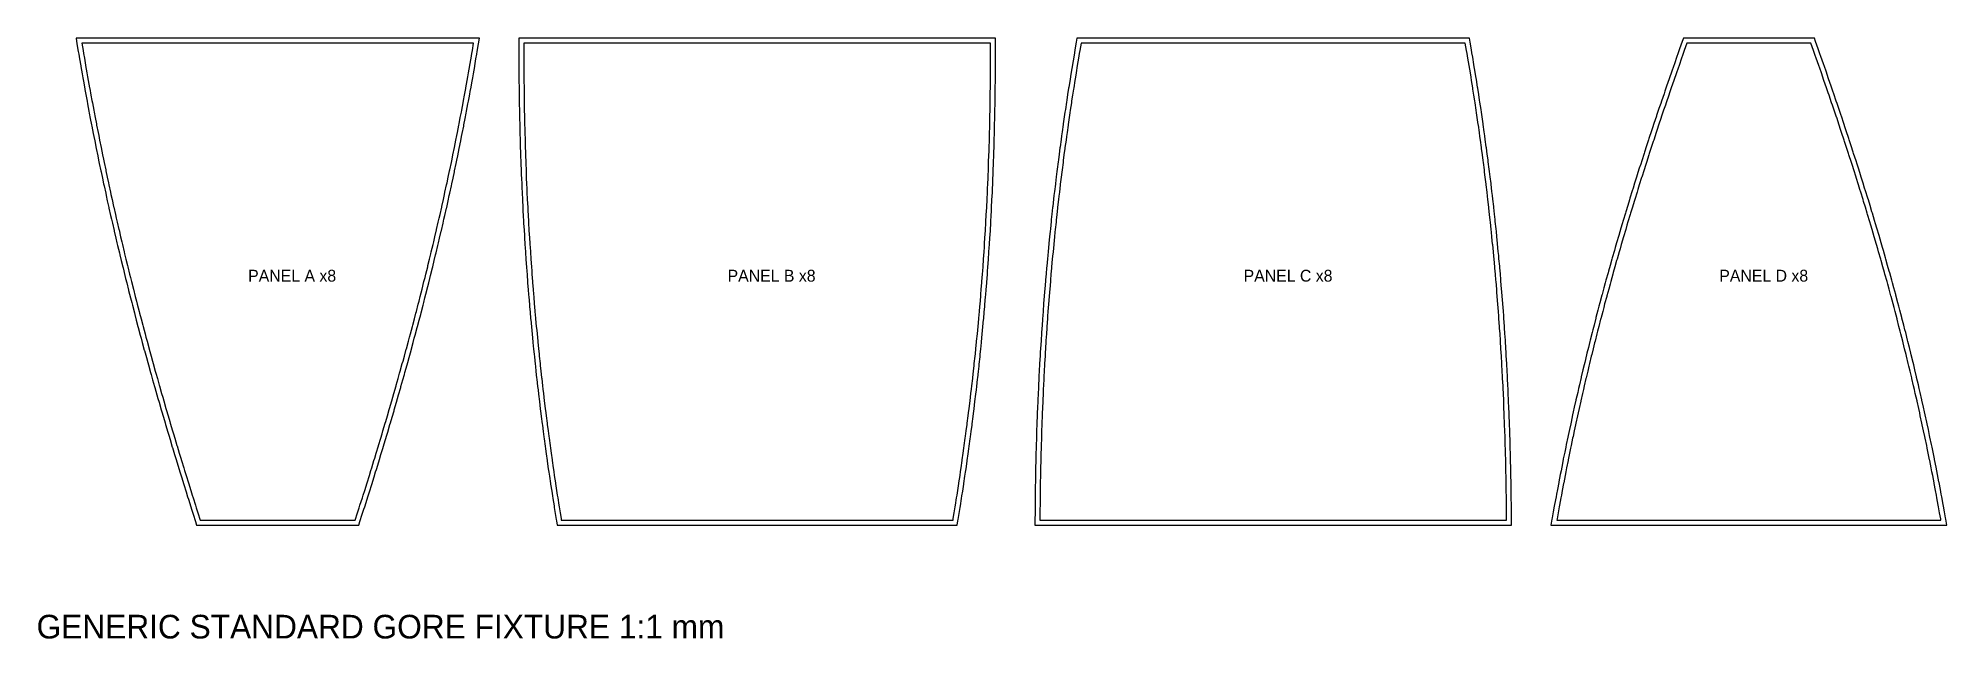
# Model space of a CAD drawing. Header units: millimetres. Extents: x 8 to 9682, y -602 to 2443.
import ezdxf

# ---------------------------------------------------------------- set-up
doc = ezdxf.new("R2010")
doc.units = ezdxf.units.MM
for name, color, linetype in [('CUT', 7, 'Continuous'), ('NOTES', 7, 'Continuous'), ('SEW', 7, 'Continuous')]:
    doc.layers.add(name, color=color, linetype=linetype)

msp = doc.modelspace()

# ---------------------------------------------------------------- linework, layer by layer
at = {"layer": 'CUT'}
for points in [[(811.4, -25), (1633.3, -25), (1638.9, -7.6), (1651, 30.2), (1659.1, 55.6), (1663.1, 68), (1675.1, 105.8), (1679.2, 118.7), (1687, 143.6), (1698.9, 181.4), (1698.9, 181.5), (1710.6, 219.3), (1718.4, 244.1), (1722.4, 257.1), (1734, 294.9), (1737.6, 306.6), (1745.5, 332.8), (1756.5, 368.8), (1757.1, 370.6), (1768.4, 408.4), (1775.2, 430.9), (1779.7, 446.3), (1791, 484.1), (1793.5, 492.7), (1802.1, 521.9), (1811.7, 554.5), (1813.2, 559.8), (1824.2, 597.6), (1829.5, 616), (1835.1, 635.5), (1845.9, 673.2), (1847.1, 677.4), (1856.6, 711.1), (1864.4, 738.7), (1867.2, 749), (1877.8, 786.8), (1881.4, 799.8), (1888.2, 824.6), (1898.2, 860.8), (1898.6, 862.5), (1908.9, 900.3), (1914.7, 921.7), (1919.1, 938.2), (1929.2, 975.9), (1930.9, 982.5), (1939.2, 1013.8), (1946.9, 1043.2), (1949.1, 1051.7), (1958.9, 1089.5), (1962.6, 1103.7), (1968.6, 1127.3), (1978, 1164.2), (1978.3, 1165.2), (1987.8, 1203), (1993.2, 1224.6), (1997.2, 1240.9), (2006.6, 1278.7), (2008.1, 1284.9), (2015.8, 1316.5), (2022.7, 1345.1), (2025, 1354.4), (2034, 1392.2), (2037.1, 1405.2), (2042.9, 1430.1), (2051.2, 1465.3), (2051.8, 1468), (2060.5, 1505.8), (2065, 1525.4), (2069.2, 1543.6), (2077.7, 1581.4), (2078.6, 1585.3), (2086.2, 1619.3), (2091.9, 1645.3), (2094.5, 1657.2), (2102.8, 1695), (2105, 1705.1), (2110.9, 1732.9), (2117.8, 1765), (2119, 1770.7), (2126.9, 1808.5), (2130.3, 1824.8), (2134.7, 1846.4), (2142.5, 1884.2), (2142.6, 1884.6), (2150.1, 1922.1), (2154.6, 1944.3), (2157.6, 1960), (2165.1, 1997.8), (2166.3, 2004.1), (2172.4, 2035.6), (2177.8, 2063.8), (2179.6, 2073.5), (2186.7, 2111.3), (2189, 2123.5), (2193.7, 2149.2), (2199.9, 2183.2), (2200.6, 2187.1), (2207.4, 2224.9), (2210.6, 2242.8), (2214.1, 2262.8), (2220.7, 2300.5), (2221.1, 2302.5), (2227.2, 2338.4), (2231.3, 2362.2), (2233.6, 2376.3), (2239.9, 2414.1), (2244.7, 2443.2), (200, 2443.2), (204.8, 2414.1), (211.1, 2376.3), (213.5, 2362.2), (217.5, 2338.4), (223.6, 2302.5), (224, 2300.5), (230.6, 2262.8), (234.1, 2242.8), (237.3, 2224.9), (244.1, 2187.1), (244.8, 2183.2), (251, 2149.2), (255.7, 2123.5), (258, 2111.3), (265.1, 2073.5), (266.9, 2063.8), (272.3, 2035.6), (278.4, 2004.1), (279.7, 1997.8), (287.1, 1960), (290.2, 1944.3), (294.6, 1922.1), (302.2, 1884.6), (302.2, 1884.2), (310, 1846.4), (314.4, 1824.8), (317.8, 1808.5), (325.7, 1770.7), (326.9, 1765), (333.8, 1732.9), (339.7, 1705.1), (341.9, 1695), (350.2, 1657.2), (352.8, 1645.3), (358.5, 1619.3), (366.1, 1585.3), (367, 1581.4), (375.5, 1543.6), (379.7, 1525.4), (384.2, 1505.8), (392.9, 1468), (393.5, 1465.3), (401.8, 1430.1), (407.6, 1405.2), (410.7, 1392.2), (419.8, 1354.4), (422, 1345.1), (428.9, 1316.5), (436.6, 1284.9), (438.2, 1278.7), (447.5, 1240.9), (451.5, 1224.6), (456.9, 1203), (466.4, 1165.2), (466.7, 1164.2), (476.1, 1127.3), (482.1, 1103.7), (485.8, 1089.5), (495.6, 1051.7), (497.8, 1043.2), (505.5, 1013.8), (513.8, 982.5), (515.5, 975.9), (525.6, 938.2), (530, 921.7), (535.8, 900.3), (546.1, 862.5), (546.5, 860.8), (556.5, 824.6), (563.3, 799.8), (566.9, 786.8), (577.5, 749), (580.3, 738.7), (588.1, 711.1), (597.6, 677.4), (598.8, 673.2), (609.7, 635.5), (615.2, 616), (620.6, 597.6), (631.5, 559.8), (633.1, 554.5), (642.6, 521.9), (651.2, 492.7), (653.7, 484.1), (665, 446.3), (669.6, 430.9), (676.3, 408.4), (687.7, 370.6), (688.2, 368.8), (699.2, 332.8), (707.1, 306.6), (710.7, 294.9), (722.3, 257.1), (726.3, 244.1), (734.1, 219.3), (745.8, 181.5), (745.8, 181.4), (757.7, 143.6), (765.6, 118.7), (769.6, 105.8), (781.6, 68), (785.6, 55.6), (793.7, 30.2), (805.9, -7.6)], [(2638.5, -25), (4666.5, -25), (4670, -4.1), (4671.3, 3.7), (4676.2, 33.8), (4681, 63.4), (4682.3, 71.7), (4688.2, 109.5), (4690.4, 123.1), (4694.1, 147.4), (4699.5, 182.8), (4699.9, 185.2), (4705.5, 223), (4708.4, 242.5), (4711.1, 260.9), (4716.5, 298.7), (4717, 302.2), (4721.9, 336.6), (4725.4, 362), (4727.1, 374.5), (4732.2, 412.3), (4733.5, 421.8), (4737.3, 450.2), (4741.4, 481.6), (4742.2, 488), (4747, 525.8), (4749, 541.4), (4751.7, 563.7), (4756.3, 601.3), (4756.4, 601.6), (4760.9, 639.4), (4763.4, 661.1), (4765.3, 677.3), (4769.6, 715.1), (4770.3, 721.1), (4773.8, 753), (4776.9, 781), (4777.9, 790.8), (4781.9, 828.6), (4783.2, 841), (4785.8, 866.5), (4789.3, 901), (4789.6, 904.4), (4793.3, 942.2), (4795.1, 961), (4796.9, 980.1), (4800.4, 1017.9), (4800.7, 1021.1), (4803.8, 1055.8), (4806, 1081.2), (4807.1, 1093.6), (4810.2, 1131.4), (4811.1, 1141.4), (4813.3, 1169.3), (4815.9, 1201.6), (4816.3, 1207.2), (4819.2, 1245), (4820.5, 1261.8), (4822, 1282.9), (4824.7, 1320.7), (4824.8, 1322.1), (4827.3, 1358.6), (4828.9, 1382.4), (4829.8, 1396.4), (4832.1, 1434.2), (4832.7, 1442.7), (4834.4, 1472.1), (4836.3, 1503.1), (4836.6, 1510), (4838.7, 1547.8), (4839.6, 1563.5), (4840.7, 1585.7), (4842.6, 1623.5), (4842.7, 1624), (4844.4, 1661.3), (4845.5, 1684.5), (4846.1, 1699.2), (4847.7, 1737), (4848.1, 1745.1), (4849.2, 1774.9), (4850.4, 1805.7), (4850.6, 1812.8), (4851.9, 1850.6), (4852.5, 1866.3), (4853.1, 1888.5), (4854.3, 1926.2), (4854.3, 1927), (4855.3, 1964.1), (4855.9, 1987.7), (4856.2, 2002), (4857, 2039.8), (4857.2, 2048.4), (4857.8, 2077.7), (4858.3, 2109.2), (4858.4, 2115.6), (4859, 2153.4), (4859.2, 2170), (4859.4, 2191.2), (4859.8, 2229), (4859.8, 2230.9), (4860, 2266.9), (4860.2, 2291.8), (4860.2, 2304.8), (4860.3, 2342.6), (4860.3, 2352.7), (4860.2, 2380.5), (4860.2, 2413.7), (4860.1, 2418.3), (4860, 2443.2), (2445, 2443.2), (2444.9, 2418.3), (2444.8, 2413.7), (2444.8, 2380.5), (2444.7, 2352.7), (2444.7, 2342.6), (2444.8, 2304.8), (2444.8, 2291.8), (2445, 2266.9), (2445.2, 2230.9), (2445.2, 2229), (2445.6, 2191.2), (2445.8, 2170), (2446, 2153.4), (2446.6, 2115.6), (2446.7, 2109.2), (2447.2, 2077.7), (2447.8, 2048.4), (2448, 2039.8), (2448.8, 2002), (2449.1, 1987.7), (2449.7, 1964.1), (2450.7, 1927), (2450.7, 1926.2), (2451.9, 1888.5), (2452.5, 1866.3), (2453.1, 1850.6), (2454.4, 1812.8), (2454.6, 1805.7), (2455.8, 1774.9), (2457, 1745.1), (2457.3, 1737), (2458.9, 1699.2), (2459.5, 1684.5), (2460.6, 1661.3), (2462.4, 1624), (2462.4, 1623.5), (2464.3, 1585.7), (2465.4, 1563.5), (2466.3, 1547.8), (2468.4, 1510), (2468.7, 1503.1), (2470.6, 1472.1), (2472.3, 1442.7), (2472.9, 1434.2), (2475.2, 1396.4), (2476.1, 1382.4), (2477.7, 1358.6), (2480.2, 1322.1), (2480.3, 1320.7), (2483, 1282.9), (2484.5, 1261.8), (2485.8, 1245), (2488.7, 1207.2), (2489.1, 1201.6), (2491.7, 1169.3), (2493.9, 1141.4), (2494.8, 1131.4), (2497.9, 1093.6), (2499, 1081.2), (2501.2, 1055.8), (2504.3, 1021.1), (2504.6, 1017.9), (2508.1, 980.1), (2509.9, 961), (2511.7, 942.2), (2515.4, 904.4), (2515.7, 901), (2519.2, 866.5), (2521.8, 841), (2523.1, 828.6), (2527.1, 790.8), (2528.1, 781), (2531.2, 753), (2534.7, 721.1), (2535.4, 715.1), (2539.7, 677.3), (2541.6, 661.1), (2544.1, 639.4), (2548.6, 601.6), (2548.7, 601.3), (2553.3, 563.7), (2556, 541.4), (2558, 525.8), (2562.8, 488), (2563.6, 481.6), (2567.7, 450.2), (2571.5, 421.8), (2572.8, 412.3), (2577.9, 374.5), (2579.6, 362), (2583.2, 336.6), (2588, 302.2), (2588.5, 298.7), (2593.9, 260.9), (2596.6, 242.5), (2599.5, 223), (2605.1, 185.2), (2605.5, 182.8), (2610.9, 147.4), (2614.6, 123.1), (2616.8, 109.5), (2622.7, 71.7), (2624, 63.4), (2628.8, 33.8), (2633.7, 3.7), (2635, -4.1)], [(5060.3, -25), (7475.9, -25), (7475.7, 0.1), (7475.5, 37.9), (7475.4, 56.5), (7475.2, 75.8), (7474.8, 113.6), (7474.8, 117.5), (7474.3, 151.5), (7473.9, 178.6), (7473.7, 189.4), (7473.1, 227.2), (7472.8, 239.7), (7472.3, 265), (7471.5, 300.8), (7471.4, 302.9), (7470.5, 340.7), (7469.9, 362), (7469.4, 378.6), (7468.3, 416.4), (7468.1, 423.2), (7467.1, 454.3), (7466, 484.4), (7465.8, 492.1), (7464.3, 529.9), (7463.7, 545.7), (7462.8, 567.8), (7461.3, 605.6), (7461.2, 606.9), (7459.5, 643.5), (7458.4, 668.1), (7457.7, 681.4), (7455.9, 719.1), (7455.4, 729.4), (7453.9, 757), (7452.1, 790.6), (7451.8, 794.9), (7449.6, 832.7), (7448.5, 851.9), (7447.4, 870.6), (7445, 908.4), (7444.7, 913.1), (7442.5, 946.3), (7440.7, 974.3), (7440, 984.1), (7437.3, 1021.9), (7436.4, 1035.5), (7434.6, 1059.8), (7431.8, 1096.6), (7431.8, 1097.7), (7428.8, 1135.5), (7427, 1157.8), (7425.7, 1173.4), (7422.6, 1211.2), (7422, 1218.8), (7419.3, 1249.1), (7416.6, 1279.9), (7416, 1286.9), (7412.5, 1324.7), (7411.1, 1340.9), (7409, 1362.6), (7405.4, 1400.4), (7405.2, 1401.9), (7401.6, 1438.3), (7399.1, 1462.8), (7397.7, 1476.2), (7393.8, 1514), (7392.8, 1523.7), (7389.7, 1551.9), (7386.1, 1584.5), (7385.5, 1589.8), (7381.2, 1627.5), (7379.2, 1645.2), (7376.8, 1665.4), (7372.4, 1703.2), (7372.1, 1705.9), (7367.8, 1741.1), (7364.6, 1766.6), (7363.1, 1779), (7358.3, 1816.8), (7357, 1827.2), (7353.3, 1854.7), (7349, 1887.7), (7348.3, 1892.6), (7343.2, 1930.4), (7340.8, 1948.1), (7337.9, 1968.3), (7332.6, 2006.1), (7332.3, 2008.5), (7327.1, 2044), (7323.5, 2068.9), (7321.5, 2081.9), (7315.9, 2119.6), (7314.4, 2129.1), (7310, 2157.5), (7305.1, 2189.3), (7304.1, 2195.4), (7298.1, 2233.2), (7295.5, 2249.5), (7291.9, 2271.1), (7285.7, 2308.9), (7285.6, 2309.5), (7279.3, 2346.8), (7275.5, 2369.6), (7272.8, 2384.7), (7266.2, 2422.5), (7262.6, 2443.2), (5273.5, 2443.2), (5269.9, 2422.5), (5263.3, 2384.7), (5260.7, 2369.6), (5256.8, 2346.8), (5250.5, 2309.5), (5250.4, 2308.9), (5244.2, 2271.1), (5240.7, 2249.5), (5238.1, 2233.2), (5232, 2195.4), (5231.1, 2189.3), (5226.1, 2157.5), (5221.7, 2129.1), (5220.3, 2119.6), (5214.6, 2081.9), (5212.7, 2068.9), (5209.1, 2044), (5203.9, 2008.5), (5203.6, 2006.1), (5198.2, 1968.3), (5195.4, 1948.1), (5193, 1930.4), (5187.8, 1892.6), (5187.2, 1887.7), (5182.8, 1854.7), (5179.2, 1827.2), (5177.9, 1816.8), (5173.1, 1779), (5171.5, 1766.6), (5168.4, 1741.1), (5164.1, 1705.9), (5163.8, 1703.2), (5159.3, 1665.4), (5156.9, 1645.2), (5154.9, 1627.5), (5150.6, 1589.8), (5150, 1584.5), (5146.5, 1551.9), (5143.4, 1523.7), (5142.4, 1514), (5138.4, 1476.2), (5137, 1462.8), (5134.6, 1438.3), (5130.9, 1401.9), (5130.8, 1400.4), (5127.2, 1362.6), (5125.1, 1340.9), (5123.6, 1324.7), (5120.2, 1286.9), (5119.5, 1279.9), (5116.8, 1249.1), (5114.2, 1218.8), (5113.6, 1211.2), (5110.4, 1173.4), (5109.1, 1157.8), (5107.4, 1135.5), (5104.4, 1097.7), (5104.3, 1096.6), (5101.6, 1059.8), (5099.8, 1035.5), (5098.8, 1021.9), (5096.2, 984.1), (5095.5, 974.3), (5093.6, 946.3), (5091.4, 913.1), (5091.1, 908.4), (5088.8, 870.6), (5087.6, 851.9), (5086.5, 832.7), (5084.3, 794.9), (5084.1, 790.6), (5082.3, 757), (5080.8, 729.4), (5080.3, 719.1), (5078.4, 681.4), (5077.8, 668.1), (5076.6, 643.5), (5075, 606.9), (5074.9, 605.6), (5073.3, 567.8), (5072.4, 545.7), (5071.8, 529.9), (5070.4, 492.1), (5070.1, 484.4), (5069.1, 454.3), (5068, 423.2), (5067.8, 416.4), (5066.7, 378.6), (5066.2, 362), (5065.7, 340.7), (5064.7, 302.9), (5064.7, 300.8), (5063.9, 265), (5063.3, 239.7), (5063.1, 227.2), (5062.4, 189.4), (5062.2, 178.6), (5061.9, 151.5), (5061.4, 117.5), (5061.3, 113.6), (5061, 75.8), (5060.8, 56.5), (5060.7, 37.9), (5060.4, 0.1)], [(7675.9, -25), (9682.4, -25), (9677.3, 4.3), (9676.1, 11.3), (9670.6, 42.2), (9665.4, 71.2), (9663.7, 80.1), (9656.8, 117.9), (9654.4, 131), (9649.7, 155.8), (9643.1, 190.8), (9642.5, 193.7), (9635.2, 231.5), (9631.5, 250.6), (9627.8, 269.4), (9620.3, 307.2), (9619.7, 310.2), (9612.6, 345.1), (9607.5, 369.9), (9604.8, 383), (9596.9, 420.8), (9595.1, 429.5), (9588.9, 458.7), (9582.4, 489), (9580.8, 496.6), (9572.5, 534.4), (9569.4, 548.6), (9564.1, 572.3), (9556.1, 608.1), (9555.6, 610.2), (9547, 647.9), (9542.5, 667.6), (9538.3, 685.8), (9529.4, 723.6), (9528.6, 727), (9520.4, 761.5), (9514.5, 786.5), (9511.3, 799.4), (9502.1, 837.2), (9500, 846), (9492.8, 875.1), (9485.3, 905.4), (9483.3, 913), (9473.8, 950.8), (9470.2, 964.9), (9464.1, 988.7), (9454.8, 1024.5), (9454.3, 1026.6), (9444.3, 1064.4), (9439.2, 1084), (9434.3, 1102.3), (9424.2, 1140.1), (9423.2, 1143.6), (9413.9, 1178), (9407, 1203.2), (9403.5, 1215.9), (9393, 1253.7), (9390.4, 1263), (9382.3, 1291.6), (9373.5, 1322.7), (9371.6, 1329.4), (9360.8, 1367.2), (9356.4, 1382.6), (9349.8, 1405.1), (9338.9, 1442.6), (9338.8, 1443), (9327.6, 1480.8), (9321.1, 1502.7), (9316.3, 1518.7), (9305, 1556.5), (9303, 1562.9), (9293.4, 1594.4), (9284.6, 1623.2), (9281.8, 1632.2), (9270.1, 1670), (9265.9, 1683.7), (9258.3, 1707.9), (9246.9, 1744.3), (9246.4, 1745.8), (9234.4, 1783.6), (9227.6, 1805.2), (9222.3, 1821.4), (9210.2, 1859.2), (9207.9, 1866.2), (9197.8, 1897.1), (9188, 1927.4), (9185.5, 1935), (9173, 1972.8), (9167.7, 1988.9), (9160.4, 2010.6), (9147.8, 2048.4), (9147.1, 2050.6), (9135, 2086.3), (9126.2, 2112.5), (9122.2, 2124.2), (9109.3, 2161.9), (9105, 2174.7), (9096.3, 2199.8), (9083.4, 2237.3), (9083.3, 2237.7), (9070.1, 2275.4), (9061.6, 2300.1), (9056.9, 2313.3), (9043.6, 2351.1), (9039.4, 2363.3), (9030.3, 2388.9), (9016.9, 2426.7), (9011, 2443.4), (8347.3, 2443.4), (8341.4, 2426.7), (8328, 2388.9), (8318.9, 2363.3), (8314.6, 2351.1), (8301.4, 2313.3), (8296.7, 2300.1), (8288.1, 2275.4), (8275, 2237.7), (8274.8, 2237.3), (8261.9, 2199.8), (8253.3, 2174.7), (8248.9, 2161.9), (8236, 2124.2), (8232.1, 2112.5), (8223.2, 2086.3), (8211.2, 2050.6), (8210.5, 2048.4), (8197.8, 2010.6), (8190.6, 1988.9), (8185.3, 1972.8), (8172.8, 1935), (8170.3, 1927.4), (8160.4, 1897.1), (8150.3, 1866.2), (8148.1, 1859.2), (8135.9, 1821.4), (8130.7, 1805.2), (8123.8, 1783.6), (8111.8, 1745.8), (8111.4, 1744.3), (8099.9, 1707.9), (8092.3, 1683.7), (8088.1, 1670), (8076.4, 1632.2), (8073.6, 1623.2), (8064.8, 1594.4), (8055.2, 1562.9), (8053.3, 1556.5), (8042, 1518.7), (8037.1, 1502.7), (8030.7, 1480.8), (8019.5, 1443), (8019.4, 1442.6), (8008.5, 1405.1), (8001.9, 1382.6), (7997.5, 1367.2), (7986.6, 1329.4), (7984.7, 1322.7), (7975.9, 1291.6), (7967.9, 1263), (7965.3, 1253.7), (7954.8, 1215.9), (7951.3, 1203.2), (7944.4, 1178), (7935, 1143.6), (7934.1, 1140.1), (7924, 1102.3), (7919.1, 1084), (7913.9, 1064.4), (7904, 1026.6), (7903.4, 1024.5), (7894.2, 988.7), (7888.1, 964.9), (7884.5, 950.8), (7874.9, 913), (7873, 905.4), (7865.5, 875.1), (7858.3, 846), (7856.1, 837.2), (7846.9, 799.4), (7843.8, 786.5), (7837.8, 761.5), (7829.6, 727), (7828.8, 723.6), (7820, 685.8), (7815.7, 667.6), (7811.3, 647.9), (7802.6, 610.2), (7802.2, 608.1), (7794.2, 572.3), (7788.9, 548.6), (7785.8, 534.4), (7777.5, 496.6), (7775.9, 489), (7769.4, 458.7), (7763.2, 429.5), (7761.3, 420.8), (7753.5, 383), (7750.7, 369.9), (7745.7, 345.1), (7738.6, 310.2), (7738, 307.2), (7730.5, 269.4), (7726.8, 250.6), (7723.1, 231.5), (7715.7, 193.7), (7715.2, 190.8), (7708.6, 155.8), (7703.9, 131), (7701.5, 117.9), (7694.5, 80.1), (7692.9, 71.2), (7687.7, 42.2), (7682.2, 11.3), (7681, 4.3)]]:
    msp.add_lwpolyline(points, close=True, dxfattribs=at)
at = {"layer": 'SEW'}
for points in [[(1615.1, 0), (1627.2, 37.8), (1635.3, 63.2), (1639.2, 75.6), (1651.2, 113.4), (1655.3, 126.2), (1663.2, 151.1), (1675, 188.9), (1675, 189), (1686.8, 226.7), (1694.5, 251.5), (1698.5, 264.5), (1710.1, 302.3), (1713.7, 313.9), (1721.6, 340.1), (1732.6, 376), (1733.1, 377.8), (1744.5, 415.6), (1751.2, 438), (1755.8, 453.4), (1767, 491.2), (1769.6, 499.8), (1778.1, 529), (1787.7, 561.5), (1789.2, 566.8), (1800.1, 604.5), (1805.5, 622.9), (1811, 642.3), (1821.8, 680.1), (1823, 684.3), (1832.5, 717.9), (1840.3, 745.5), (1843.2, 755.7), (1853.7, 793.5), (1857.3, 806.5), (1864.1, 831.3), (1874.1, 867.4), (1874.5, 869), (1884.8, 906.8), (1890.6, 928.2), (1894.9, 944.6), (1905, 982.4), (1906.8, 988.9), (1915, 1020.2), (1922.7, 1049.5), (1924.9, 1058), (1934.7, 1095.7), (1938.4, 1109.9), (1944.4, 1133.5), (1953.8, 1170.3), (1954, 1171.3), (1963.5, 1209.1), (1968.9, 1230.6), (1973, 1246.9), (1982.3, 1284.7), (1983.8, 1290.8), (1991.5, 1322.5), (1998.4, 1350.9), (2000.6, 1360.2), (2009.7, 1398), (2012.8, 1411), (2018.6, 1435.8), (2026.9, 1471), (2027.5, 1473.6), (2036.2, 1511.4), (2040.7, 1530.9), (2044.8, 1549.2), (2053.4, 1586.9), (2054.2, 1590.8), (2061.8, 1624.7), (2067.5, 1650.6), (2070.1, 1662.5), (2078.3, 1700.3), (2080.5, 1710.4), (2086.5, 1738.1), (2093.3, 1770.2), (2094.5, 1775.9), (2102.4, 1813.6), (2105.8, 1829.9), (2110.2, 1851.4), (2118, 1889.2), (2118.1, 1889.5), (2125.6, 1927), (2130, 1949.2), (2133.1, 1964.8), (2140.5, 2002.6), (2141.8, 2008.8), (2147.8, 2040.4), (2153.2, 2068.4), (2155, 2078.1), (2162.1, 2115.9), (2164.4, 2128), (2169.1, 2153.7), (2175.3, 2187.6), (2176, 2191.5), (2182.8, 2229.3), (2186, 2247.2), (2189.5, 2267.1), (2196.1, 2304.8), (2196.4, 2306.8), (2202.6, 2342.6), (2206.6, 2366.3), (2208.9, 2380.4), (2215.2, 2418.2), (229.5, 2418.2), (235.8, 2380.4), (238.1, 2366.3), (242.2, 2342.6), (248.3, 2306.8), (248.6, 2304.8), (255.2, 2267.1), (258.7, 2247.2), (261.9, 2229.3), (268.7, 2191.5), (269.4, 2187.6), (275.6, 2153.7), (280.3, 2128), (282.6, 2115.9), (289.7, 2078.1), (291.5, 2068.4), (296.9, 2040.4), (303, 2008.8), (304.2, 2002.6), (311.6, 1964.8), (314.7, 1949.2), (319.1, 1927), (326.7, 1889.5), (326.7, 1889.2), (334.5, 1851.4), (338.9, 1829.9), (342.3, 1813.6), (350.2, 1775.9), (351.4, 1770.2), (358.3, 1738.1), (364.2, 1710.4), (366.4, 1700.3), (374.6, 1662.5), (377.2, 1650.6), (383, 1624.7), (390.5, 1590.8), (391.4, 1586.9), (399.9, 1549.2), (404, 1530.9), (408.5, 1511.4), (417.3, 1473.6), (417.9, 1471), (426.1, 1435.8), (431.9, 1411), (435, 1398), (444.1, 1360.2), (446.3, 1350.9), (453.2, 1322.5), (460.9, 1290.8), (462.4, 1284.7), (471.8, 1246.9), (475.8, 1230.6), (481.2, 1209.1), (490.7, 1171.3), (490.9, 1170.3), (500.3, 1133.5), (506.3, 1109.9), (510, 1095.7), (519.8, 1058), (522, 1049.5), (529.7, 1020.2), (538, 988.9), (539.7, 982.4), (549.8, 944.6), (554.2, 928.2), (560, 906.8), (570.2, 869), (570.6, 867.4), (580.6, 831.3), (587.4, 806.5), (591, 793.5), (601.5, 755.7), (604.4, 745.5), (612.2, 717.9), (621.7, 684.3), (622.9, 680.1), (633.7, 642.3), (639.2, 622.9), (644.6, 604.5), (655.5, 566.8), (657.1, 561.5), (666.6, 529), (675.2, 499.8), (677.7, 491.2), (688.9, 453.4), (693.5, 438), (700.2, 415.6), (711.6, 377.8), (712.1, 376), (723.1, 340.1), (731.1, 313.9), (734.6, 302.3), (746.2, 264.5), (750.2, 251.5), (757.9, 226.7), (769.7, 189), (769.7, 188.9), (781.6, 151.1), (789.4, 126.2), (793.5, 113.4), (805.5, 75.6), (809.4, 63.2), (817.5, 37.8), (829.7, 0)], [(4645.4, 0), (4646.6, 7.7), (4651.5, 37.8), (4656.3, 67.3), (4657.6, 75.6), (4663.5, 113.4), (4665.7, 126.9), (4669.4, 151.1), (4674.8, 186.5), (4675.2, 188.9), (4680.8, 226.7), (4683.7, 246.1), (4686.3, 264.5), (4691.8, 302.3), (4692.3, 305.8), (4697.1, 340.1), (4700.6, 365.4), (4702.3, 377.8), (4707.5, 415.6), (4708.7, 425.1), (4712.5, 453.4), (4716.6, 484.8), (4717.4, 491.2), (4722.2, 529), (4724.2, 544.5), (4726.9, 566.8), (4731.5, 604.3), (4731.6, 604.5), (4736, 642.3), (4738.6, 664), (4740.4, 680.1), (4744.8, 717.9), (4745.4, 723.8), (4748.9, 755.7), (4752, 783.7), (4753, 793.5), (4757, 831.3), (4758.3, 843.5), (4760.9, 869), (4764.4, 903.5), (4764.7, 906.8), (4768.4, 944.6), (4770.2, 963.4), (4772, 982.4), (4775.5, 1020.2), (4775.8, 1023.4), (4778.9, 1058), (4781.1, 1083.4), (4782.1, 1095.7), (4785.3, 1133.5), (4786.2, 1143.4), (4788.4, 1171.3), (4791, 1203.5), (4791.4, 1209.1), (4794.3, 1246.9), (4795.5, 1263.6), (4797.1, 1284.7), (4799.8, 1322.5), (4799.9, 1323.8), (4802.3, 1360.2), (4803.9, 1384), (4804.8, 1398), (4807.2, 1435.8), (4807.7, 1444.2), (4809.5, 1473.6), (4811.3, 1504.5), (4811.7, 1511.4), (4813.7, 1549.2), (4814.6, 1564.9), (4815.7, 1586.9), (4817.7, 1624.7), (4817.7, 1625.2), (4819.4, 1662.5), (4820.5, 1685.6), (4821.1, 1700.3), (4822.7, 1738.1), (4823.1, 1746.1), (4824.2, 1775.9), (4825.4, 1806.6), (4825.6, 1813.6), (4826.9, 1851.4), (4827.5, 1867.1), (4828.1, 1889.2), (4829.3, 1927), (4829.3, 1927.7), (4830.3, 1964.8), (4830.9, 1988.3), (4831.2, 2002.6), (4832.1, 2040.4), (4832.2, 2048.9), (4832.8, 2078.1), (4833.3, 2109.6), (4833.4, 2115.9), (4834, 2153.7), (4834.2, 2170.3), (4834.4, 2191.5), (4834.8, 2229.3), (4834.8, 2231.1), (4835, 2267.1), (4835.2, 2291.9), (4835.2, 2304.8), (4835.3, 2342.6), (4835.3, 2352.7), (4835.2, 2380.4), (4835.2, 2413.6), (4835.1, 2418.2), (2469.9, 2418.2), (2469.8, 2413.6), (2469.8, 2380.4), (2469.7, 2352.7), (2469.7, 2342.6), (2469.8, 2304.8), (2469.8, 2291.9), (2470, 2267.1), (2470.2, 2231.1), (2470.2, 2229.3), (2470.6, 2191.5), (2470.8, 2170.3), (2471, 2153.7), (2471.6, 2115.9), (2471.7, 2109.6), (2472.2, 2078.1), (2472.8, 2048.9), (2472.9, 2040.4), (2473.8, 2002.6), (2474.1, 1988.3), (2474.7, 1964.8), (2475.7, 1927.7), (2475.7, 1927), (2476.9, 1889.2), (2477.5, 1867.1), (2478.1, 1851.4), (2479.4, 1813.6), (2479.6, 1806.6), (2480.8, 1775.9), (2481.9, 1746.1), (2482.3, 1738.1), (2483.9, 1700.3), (2484.5, 1685.6), (2485.6, 1662.5), (2487.3, 1625.2), (2487.3, 1624.7), (2489.3, 1586.9), (2490.4, 1564.9), (2491.3, 1549.2), (2493.3, 1511.4), (2493.7, 1504.5), (2495.5, 1473.6), (2497.3, 1444.2), (2497.8, 1435.8), (2500.2, 1398), (2501.1, 1384), (2502.7, 1360.2), (2505.1, 1323.8), (2505.2, 1322.5), (2508, 1284.7), (2509.5, 1263.6), (2510.7, 1246.9), (2513.6, 1209.1), (2514, 1203.5), (2516.6, 1171.3), (2518.8, 1143.4), (2519.7, 1133.5), (2522.9, 1095.7), (2523.9, 1083.4), (2526.1, 1058), (2529.2, 1023.4), (2529.5, 1020.2), (2533, 982.4), (2534.8, 963.4), (2536.6, 944.6), (2540.3, 906.8), (2540.6, 903.5), (2544.1, 869), (2546.7, 843.5), (2548, 831.3), (2552, 793.5), (2553, 783.7), (2556.1, 755.7), (2559.6, 723.8), (2560.2, 717.9), (2564.6, 680.1), (2566.4, 664), (2569, 642.3), (2573.4, 604.5), (2573.5, 604.3), (2578.1, 566.8), (2580.8, 544.5), (2582.8, 529), (2587.6, 491.2), (2588.4, 484.8), (2592.5, 453.4), (2596.3, 425.1), (2597.5, 415.6), (2602.7, 377.8), (2604.4, 365.4), (2607.9, 340.1), (2612.7, 305.8), (2613.2, 302.3), (2618.7, 264.5), (2621.3, 246.1), (2624.2, 226.7), (2629.8, 188.9), (2630.2, 186.5), (2635.6, 151.1), (2639.3, 126.9), (2641.5, 113.4), (2647.4, 75.6), (2648.7, 67.3), (2653.5, 37.8), (2658.4, 7.7), (2659.6, 0)], [(7450.7, 0), (7450.5, 37.8), (7450.4, 56.3), (7450.2, 75.6), (7449.8, 113.4), (7449.8, 117.2), (7449.3, 151.1), (7448.9, 178.2), (7448.7, 188.9), (7448.1, 226.7), (7447.8, 239.2), (7447.3, 264.5), (7446.5, 300.2), (7446.5, 302.3), (7445.5, 340.1), (7444.9, 361.3), (7444.4, 377.8), (7443.3, 415.6), (7443.1, 422.4), (7442.1, 453.4), (7441.1, 483.5), (7440.8, 491.2), (7439.4, 529), (7438.8, 544.7), (7437.8, 566.8), (7436.3, 604.5), (7436.2, 605.8), (7434.6, 642.3), (7433.4, 667), (7432.8, 680.1), (7430.9, 717.9), (7430.4, 728.1), (7428.9, 755.7), (7427.1, 789.2), (7426.9, 793.5), (7424.7, 831.3), (7423.6, 850.4), (7422.4, 869), (7420.1, 906.8), (7419.8, 911.5), (7417.6, 944.6), (7415.7, 972.6), (7415.1, 982.4), (7412.4, 1020.2), (7411.5, 1033.7), (7409.6, 1058), (7406.9, 1094.7), (7406.8, 1095.7), (7403.9, 1133.5), (7402.1, 1155.7), (7400.8, 1171.3), (7397.7, 1209.1), (7397.1, 1216.7), (7394.4, 1246.9), (7391.7, 1277.7), (7391.1, 1284.7), (7387.6, 1322.5), (7386.2, 1338.6), (7384.1, 1360.2), (7380.5, 1398), (7380.3, 1399.4), (7376.7, 1435.8), (7374.2, 1460.3), (7372.9, 1473.6), (7368.9, 1511.4), (7367.9, 1521), (7364.8, 1549.2), (7361.3, 1581.7), (7360.7, 1586.9), (7356.4, 1624.7), (7354.4, 1642.4), (7352, 1662.5), (7347.6, 1700.3), (7347.3, 1703), (7343, 1738.1), (7339.8, 1763.5), (7338.3, 1775.9), (7333.5, 1813.6), (7332.2, 1824), (7328.5, 1851.4), (7324.2, 1884.4), (7323.6, 1889.2), (7318.4, 1927), (7316, 1944.7), (7313.2, 1964.8), (7307.8, 2002.6), (7307.5, 2005), (7302.4, 2040.4), (7298.7, 2065.2), (7296.8, 2078.1), (7291.1, 2115.9), (7289.7, 2125.4), (7285.3, 2153.7), (7280.4, 2185.5), (7279.4, 2191.5), (7273.4, 2229.3), (7270.8, 2245.5), (7267.3, 2267.1), (7261.1, 2304.8), (7261, 2305.4), (7254.7, 2342.6), (7250.8, 2365.3), (7248.2, 2380.4), (7241.6, 2418.2), (5294.5, 2418.2), (5288, 2380.4), (5285.3, 2365.3), (5281.5, 2342.6), (5275.2, 2305.4), (5275.1, 2304.8), (5268.9, 2267.1), (5265.3, 2245.5), (5262.8, 2229.3), (5256.7, 2191.5), (5255.8, 2185.5), (5250.8, 2153.7), (5246.4, 2125.4), (5245, 2115.9), (5239.4, 2078.1), (5237.4, 2065.2), (5233.8, 2040.4), (5228.7, 2005), (5228.3, 2002.6), (5223, 1964.8), (5220.2, 1944.7), (5217.8, 1927), (5212.6, 1889.2), (5211.9, 1884.4), (5207.6, 1851.4), (5204, 1824), (5202.7, 1813.6), (5197.9, 1775.9), (5196.3, 1763.5), (5193.2, 1738.1), (5188.9, 1703), (5188.6, 1700.3), (5184.1, 1662.5), (5181.8, 1642.4), (5179.8, 1624.7), (5175.5, 1586.9), (5174.9, 1581.7), (5171.3, 1549.2), (5168.3, 1521), (5167.3, 1511.4), (5163.3, 1473.6), (5161.9, 1460.3), (5159.5, 1435.8), (5155.8, 1399.4), (5155.7, 1398), (5152.1, 1360.2), (5150, 1338.6), (5148.5, 1322.5), (5145.1, 1284.7), (5144.4, 1277.7), (5141.7, 1246.9), (5139.1, 1216.7), (5138.5, 1209.1), (5135.3, 1171.3), (5134, 1155.7), (5132.3, 1133.5), (5129.3, 1095.7), (5129.2, 1094.7), (5126.5, 1058), (5124.7, 1033.7), (5123.8, 1020.2), (5121.1, 982.4), (5120.4, 972.6), (5118.6, 944.6), (5116.4, 911.5), (5116.1, 906.8), (5113.7, 869), (5112.6, 850.4), (5111.5, 831.3), (5109.3, 793.5), (5109.1, 789.2), (5107.2, 755.7), (5105.8, 728.1), (5105.3, 717.9), (5103.4, 680.1), (5102.7, 667), (5101.6, 642.3), (5099.9, 605.8), (5099.9, 604.5), (5098.3, 566.8), (5097.4, 544.7), (5096.8, 529), (5095.4, 491.2), (5095.1, 483.5), (5094.1, 453.4), (5093, 422.4), (5092.8, 415.6), (5091.7, 377.8), (5091.2, 361.3), (5090.7, 340.1), (5089.7, 302.3), (5089.7, 300.2), (5088.9, 264.5), (5088.3, 239.2), (5088.1, 226.7), (5087.4, 188.9), (5087.2, 178.2), (5086.9, 151.1), (5086.4, 117.2), (5086.3, 113.4), (5086, 75.6), (5085.8, 56.3), (5085.7, 37.8), (5085.4, 0)], [(9652.7, 0), (9651.5, 7), (9645.9, 37.8), (9640.8, 66.7), (9639.1, 75.6), (9632.2, 113.4), (9629.8, 126.5), (9625.1, 151.1), (9618.5, 186.1), (9618, 188.9), (9610.7, 226.7), (9607, 245.7), (9603.3, 264.5), (9595.8, 302.3), (9595.2, 305.3), (9588.1, 340.1), (9583, 364.8), (9580.3, 377.9), (9572.5, 415.7), (9570.6, 424.3), (9564.4, 453.4), (9558, 483.8), (9556.3, 491.2), (9548.1, 529), (9545, 543.2), (9539.7, 566.8), (9531.7, 602.6), (9531.3, 604.6), (9522.6, 642.4), (9518.2, 661.9), (9513.9, 680.2), (9505.1, 718), (9504.3, 721.3), (9496.1, 755.7), (9490.2, 780.6), (9487, 793.5), (9477.8, 831.3), (9475.7, 840), (9468.5, 869.1), (9461, 899.4), (9459.1, 906.9), (9449.5, 944.7), (9446, 958.7), (9439.9, 982.5), (9430.6, 1018.2), (9430.1, 1020.3), (9420.2, 1058), (9415, 1077.6), (9410.1, 1095.8), (9400, 1133.6), (9399.1, 1137.1), (9389.7, 1171.4), (9382.9, 1196.6), (9379.4, 1209.2), (9368.9, 1247), (9366.3, 1256.2), (9358.3, 1284.8), (9349.5, 1315.9), (9347.6, 1322.6), (9336.8, 1360.3), (9332.4, 1375.7), (9325.8, 1398.1), (9314.9, 1435.5), (9314.8, 1435.9), (9303.6, 1473.7), (9297.2, 1495.5), (9292.4, 1511.5), (9281, 1549.3), (9279.1, 1555.6), (9269.5, 1587.1), (9260.7, 1615.9), (9258, 1624.8), (9246.3, 1662.6), (9242.1, 1676.2), (9234.5, 1700.4), (9223.1, 1736.8), (9222.6, 1738.2), (9210.6, 1776), (9203.8, 1797.5), (9198.5, 1813.8), (9186.4, 1851.6), (9184.1, 1858.5), (9174.1, 1889.4), (9164.2, 1919.6), (9161.7, 1927.1), (9149.3, 1964.9), (9144, 1981), (9136.7, 2002.7), (9124.1, 2040.5), (9123.4, 2042.6), (9111.4, 2078.3), (9102.5, 2104.5), (9098.6, 2116.1), (9085.7, 2153.9), (9081.3, 2166.6), (9072.7, 2191.7), (9059.8, 2229.1), (9059.7, 2229.4), (9046.5, 2267.2), (9038, 2291.8), (9033.3, 2305), (9020, 2342.8), (9015.8, 2354.9), (9006.7, 2380.6), (8993.3, 2418.4), (8365, 2418.4), (8351.6, 2380.6), (8342.5, 2354.9), (8338.2, 2342.8), (8324.9, 2305), (8320.3, 2291.8), (8311.8, 2267.2), (8298.6, 2229.4), (8298.5, 2229.1), (8285.6, 2191.7), (8277, 2166.6), (8272.6, 2153.9), (8259.7, 2116.1), (8255.7, 2104.5), (8246.9, 2078.3), (8234.9, 2042.6), (8234.2, 2040.5), (8221.6, 2002.7), (8214.3, 1981), (8209, 1964.9), (8196.5, 1927.1), (8194.1, 1919.6), (8184.2, 1889.4), (8174.1, 1858.5), (8171.9, 1851.6), (8159.7, 1813.8), (8154.5, 1797.5), (8147.7, 1776), (8135.7, 1738.2), (8135.2, 1736.8), (8123.8, 1700.4), (8116.2, 1676.2), (8112, 1662.6), (8100.3, 1624.8), (8097.5, 1615.9), (8088.8, 1587.1), (8079.2, 1555.6), (8077.3, 1549.3), (8065.9, 1511.5), (8061.1, 1495.5), (8054.6, 1473.7), (8043.5, 1435.9), (8043.4, 1435.5), (8032.5, 1398.1), (8025.9, 1375.7), (8021.5, 1360.3), (8010.7, 1322.6), (8008.8, 1315.9), (8000, 1284.8), (7991.9, 1256.2), (7989.4, 1247), (7978.9, 1209.2), (7975.4, 1196.6), (7968.5, 1171.4), (7959.2, 1137.1), (7958.3, 1133.6), (7948.1, 1095.8), (7943.3, 1077.6), (7938.1, 1058), (7928.2, 1020.3), (7927.6, 1018.2), (7918.4, 982.5), (7912.3, 958.7), (7908.7, 944.7), (7899.2, 906.9), (7897.3, 899.4), (7889.8, 869.1), (7882.5, 840), (7880.4, 831.3), (7871.2, 793.5), (7868.1, 780.6), (7862.2, 755.7), (7854, 721.3), (7853.2, 718), (7844.4, 680.2), (7840.1, 661.9), (7835.6, 642.4), (7827, 604.6), (7826.5, 602.6), (7818.6, 566.8), (7813.3, 543.2), (7810.2, 529), (7801.9, 491.2), (7800.3, 483.8), (7793.8, 453.4), (7787.6, 424.3), (7785.8, 415.7), (7777.9, 377.9), (7775.2, 364.8), (7770.2, 340.1), (7763.1, 305.3), (7762.5, 302.3), (7755, 264.5), (7751.3, 245.7), (7747.6, 226.7), (7740.3, 188.9), (7739.7, 186.1), (7733.1, 151.1), (7728.5, 126.5), (7726.1, 113.4), (7719.1, 75.6), (7717.5, 66.7), (7712.3, 37.8), (7706.8, 7), (7705.6, 0)]]:
    msp.add_lwpolyline(points, close=True, dxfattribs=at)

# ---------------------------------------------------------------- texts
at = {"layer": 'NOTES'}
for s, height, p in [('PANEL A x8', 60, (1072.4, 1209.1)), ('PANEL B x8', 60, (3502.5, 1209.1)), ('PANEL C x8', 60, (6118.1, 1209.1)), ('PANEL D x8', 60, (8529.1, 1209.2)), ('GENERIC STANDARD GORE FIXTURE 1:1 mm', 120, (0, -600))]:
    msp.add_text(s, height=height, dxfattribs=at).set_placement(p)

doc.saveas('drawing.dxf')
